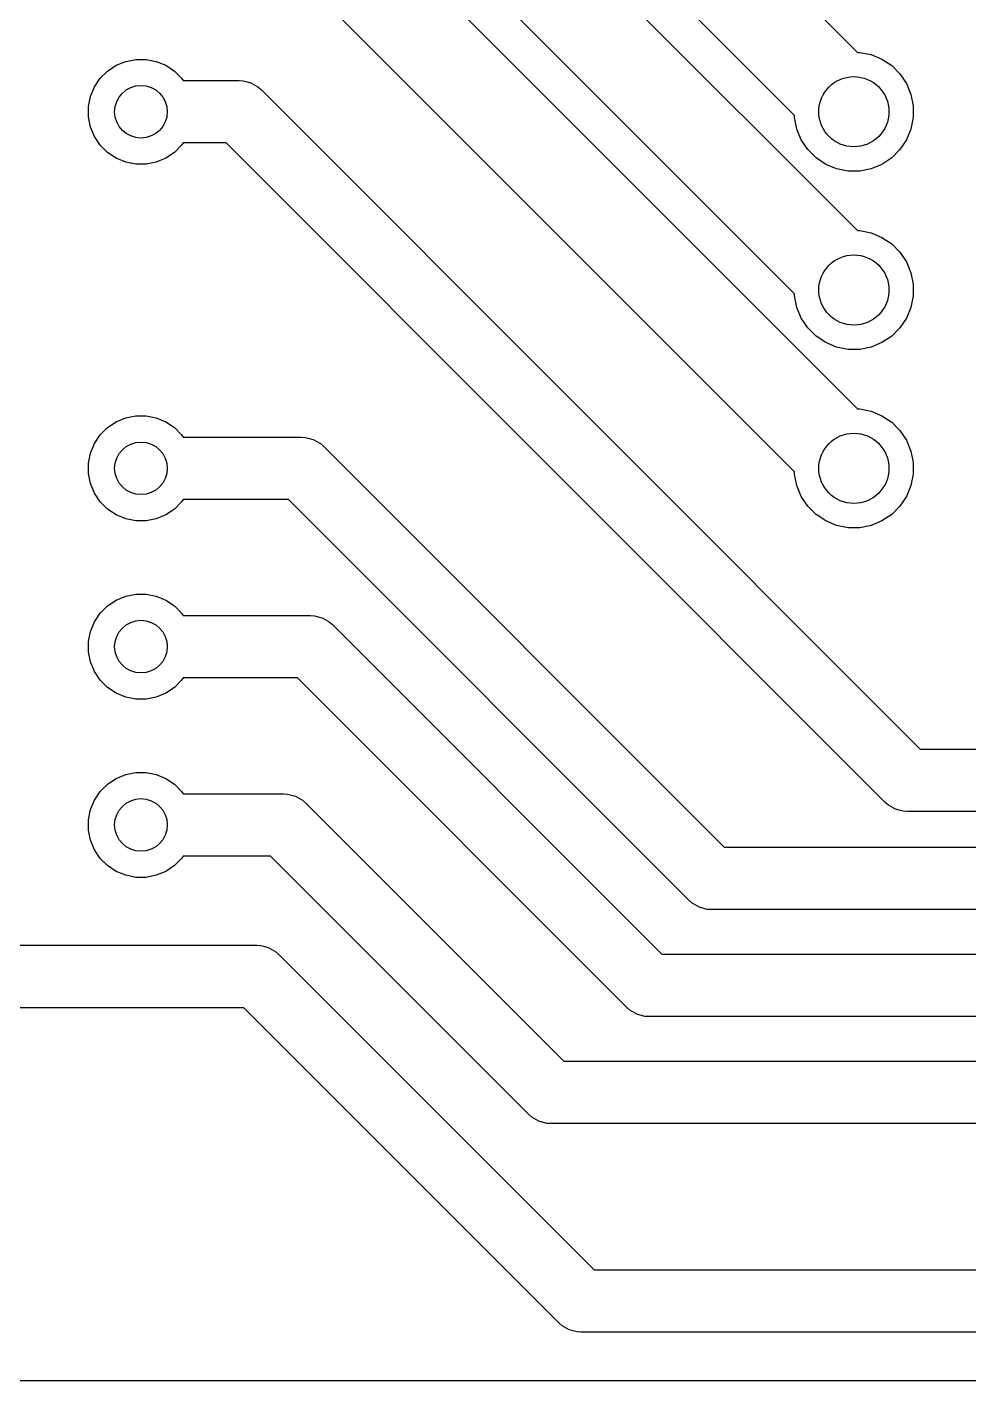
# Model space of a CAD drawing. Extents: x 71.5 to 140.5, y -85 to -49.
# Drawn here: x 92.58 to 106, y -85 to -65.71 of the extents above; entities that cross this region are included whole.
import ezdxf

# ---------------------------------------------------------------- set-up
doc = ezdxf.new("R2010")
doc.units = 0
doc.layers.add('BLACK', color=7, linetype='CONTINUOUS')

msp = doc.modelspace()

# ---------------------------------------------------------------- linework, layer by layer
at = {"layer": 'BLACK', "linetype": 'CONTINUOUS'}
for p, q in [((97.189013, -58.850987), (104.412119, -66.074093)), ((103.514093, -66.972119), (96.476974, -59.935)), ((97.189013, -61.390987), (104.412119, -68.614093)), ((103.514093, -69.512119), (96.476974, -62.475)), ((97.189013, -63.930987), (104.412119, -71.154093)), ((103.514093, -72.052119), (96.476974, -65.015)), ((104.412119, -66.074093), (104.443315, -66.074093)), ((104.443315, -66.074093), (104.606742, -66.106601)), ((104.606742, -66.106601), (104.760687, -66.170367)), ((93.620242, -66.444205), (93.724205, -66.340242)), ((93.724205, -66.340242), (93.846452, -66.258559)), ((93.846452, -66.258559), (93.982286, -66.202295)), ((93.982286, -66.202295), (94.126487, -66.173611)), ((94.126487, -66.173611), (94.273513, -66.173611)), ((94.273513, -66.173611), (94.417714, -66.202295)), ((94.417714, -66.202295), (94.553548, -66.258559)), ((94.553548, -66.258559), (94.675795, -66.340242)), ((94.675795, -66.340242), (94.779758, -66.444205)), ((104.760687, -66.170367), (104.899234, -66.262941)), ((104.899234, -66.262941), (105.017059, -66.380766)), ((93.538559, -66.566452), (93.620242, -66.444205)), ((94.779758, -66.444205), (94.800669, -66.4755)), ((94.800669, -66.4755), (95.597, -66.4755)), ((95.597, -66.4755), (95.655019, -66.479303)), ((95.655019, -66.479303), (95.65502, -66.479303)), ((95.65502, -66.479303), (95.711061, -66.494319)), ((95.711061, -66.494319), (95.767103, -66.509336)), ((95.767103, -66.509336), (95.867594, -66.567354)), ((105.017059, -66.380766), (105.109633, -66.519313)), ((105.109633, -66.519313), (105.173399, -66.673258)), ((93.453611, -66.846487), (93.482295, -66.702286)), ((93.482295, -66.702286), (93.538559, -66.566452)), ((95.867594, -66.567354), (95.867602, -66.567362)), ((95.867602, -66.567362), (95.911309, -66.605691)), ((95.911309, -66.605691), (105.306118, -76.0005)), ((105.173399, -66.673258), (105.205907, -66.836685)), ((93.453611, -66.993513), (93.453611, -66.846487)), ((105.205907, -66.836685), (105.205907, -67.003315)), ((93.482295, -67.137714), (93.453611, -66.993513)), ((103.514093, -67.003315), (103.514093, -66.972119)), ((103.546601, -67.166742), (103.514093, -67.003315)), ((105.205907, -67.003315), (105.173399, -67.166742)), ((93.538559, -67.273548), (93.482295, -67.137714)), ((93.620242, -67.395795), (93.538559, -67.273548)), ((103.610367, -67.320687), (103.546601, -67.166742)), ((105.173399, -67.166742), (105.109633, -67.320687)), ((93.724205, -67.499758), (93.620242, -67.395795)), ((93.846452, -67.581441), (93.724205, -67.499758)), ((94.675795, -67.499758), (94.553548, -67.581441)), ((94.779758, -67.395795), (94.675795, -67.499758)), ((94.800669, -67.3645), (94.779758, -67.395795)), ((95.412882, -67.3645), (94.800669, -67.3645)), ((104.807691, -76.759309), (95.412882, -67.3645)), ((103.702941, -67.459234), (103.610367, -67.320687)), ((103.820766, -67.577059), (103.702941, -67.459234)), ((105.017059, -67.459234), (104.899234, -67.577059)), ((105.109633, -67.320687), (105.017059, -67.459234)), ((93.982286, -67.637705), (93.846452, -67.581441)), ((94.126487, -67.666389), (93.982286, -67.637705)), ((94.273513, -67.666389), (94.126487, -67.666389)), ((94.417714, -67.637705), (94.273513, -67.666389)), ((94.553548, -67.581441), (94.417714, -67.637705)), ((103.959313, -67.669633), (103.820766, -67.577059)), ((104.113258, -67.733399), (103.959313, -67.669633)), ((104.760687, -67.669633), (104.606742, -67.733399)), ((104.899234, -67.577059), (104.760687, -67.669633)), ((104.276685, -67.765907), (104.113258, -67.733399)), ((104.443315, -67.765907), (104.276685, -67.765907)), ((104.606742, -67.733399), (104.443315, -67.765907)), ((104.412119, -68.614093), (104.443315, -68.614093)), ((104.443315, -68.614093), (104.606742, -68.646601)), ((104.606742, -68.646601), (104.760687, -68.710367)), ((104.760687, -68.710367), (104.899234, -68.802941)), ((104.899234, -68.802941), (105.017059, -68.920766)), ((105.017059, -68.920766), (105.109633, -69.059313)), ((105.109633, -69.059313), (105.173399, -69.213258)), ((105.173399, -69.213258), (105.205907, -69.376685)), ((105.205907, -69.376685), (105.205907, -69.543315)), ((103.514093, -69.543315), (103.514093, -69.512119)), ((103.546601, -69.706742), (103.514093, -69.543315)), ((105.205907, -69.543315), (105.173399, -69.706742)), ((103.610367, -69.860687), (103.546601, -69.706742)), ((105.173399, -69.706742), (105.109633, -69.860687)), ((103.702941, -69.999234), (103.610367, -69.860687)), ((103.820766, -70.117059), (103.702941, -69.999234)), ((105.017059, -69.999234), (104.899234, -70.117059)), ((105.109633, -69.860687), (105.017059, -69.999234)), ((103.959313, -70.209633), (103.820766, -70.117059)), ((104.899234, -70.117059), (104.760687, -70.209633)), ((104.113258, -70.273399), (103.959313, -70.209633)), ((104.276685, -70.305907), (104.113258, -70.273399)), ((104.443315, -70.305907), (104.276685, -70.305907)), ((104.606742, -70.273399), (104.443315, -70.305907)), ((104.760687, -70.209633), (104.606742, -70.273399)), ((104.412119, -71.154093), (104.443315, -71.154093)), ((104.443315, -71.154093), (104.606742, -71.186601)), ((93.724205, -71.420242), (93.846452, -71.338559)), ((93.846452, -71.338559), (93.982286, -71.282295)), ((93.982286, -71.282295), (94.126487, -71.253611)), ((94.126487, -71.253611), (94.273513, -71.253611)), ((94.273513, -71.253611), (94.417714, -71.282295)), ((94.417714, -71.282295), (94.553548, -71.338559)), ((94.553548, -71.338559), (94.675795, -71.420242)), ((104.606742, -71.186601), (104.760687, -71.250367)), ((104.760687, -71.250367), (104.899234, -71.342941)), ((104.899234, -71.342941), (105.017059, -71.460766)), ((93.538559, -71.646452), (93.620242, -71.524205)), ((93.620242, -71.524205), (93.724205, -71.420242)), ((94.675795, -71.420242), (94.779758, -71.524205)), ((94.779758, -71.524205), (94.800669, -71.5555)), ((105.017059, -71.460766), (105.109633, -71.599313)), ((93.482295, -71.782286), (93.538559, -71.646452)), ((94.800669, -71.5555), (96.486, -71.5555)), ((96.486, -71.5555), (96.544019, -71.559303)), ((96.544019, -71.559303), (96.54402, -71.559303)), ((96.54402, -71.559303), (96.600061, -71.574319)), ((96.600061, -71.574319), (96.656103, -71.589336)), ((96.656103, -71.589336), (96.756594, -71.647354)), ((96.756594, -71.647354), (96.756602, -71.647362)), ((96.756602, -71.647362), (96.800309, -71.685691)), ((96.800309, -71.685691), (102.512118, -77.3975)), ((105.109633, -71.599313), (105.173399, -71.753258)), ((93.453611, -71.926487), (93.482295, -71.782286)), ((93.453611, -72.073513), (93.453611, -71.926487)), ((105.173399, -71.753258), (105.205907, -71.916685)), ((105.205907, -71.916685), (105.205907, -72.083315)), ((93.482295, -72.217714), (93.453611, -72.073513)), ((103.514093, -72.083315), (103.514093, -72.052119)), ((103.546601, -72.246742), (103.514093, -72.083315)), ((105.205907, -72.083315), (105.173399, -72.246742)), ((93.538559, -72.353548), (93.482295, -72.217714)), ((103.610367, -72.400687), (103.546601, -72.246742)), ((105.173399, -72.246742), (105.109633, -72.400687)), ((93.620242, -72.475795), (93.538559, -72.353548)), ((93.724205, -72.579758), (93.620242, -72.475795)), ((94.779758, -72.475795), (94.675795, -72.579758)), ((94.800669, -72.4445), (94.779758, -72.475795)), ((96.301882, -72.4445), (94.800669, -72.4445)), ((102.013691, -78.156309), (96.301882, -72.4445)), ((103.702941, -72.539234), (103.610367, -72.400687)), ((105.109633, -72.400687), (105.017059, -72.539234)), ((93.846452, -72.661441), (93.724205, -72.579758)), ((93.982286, -72.717705), (93.846452, -72.661441)), ((94.553548, -72.661441), (94.417714, -72.717705)), ((94.675795, -72.579758), (94.553548, -72.661441)), ((103.820766, -72.657059), (103.702941, -72.539234)), ((103.959313, -72.749633), (103.820766, -72.657059)), ((104.899234, -72.657059), (104.760687, -72.749633)), ((105.017059, -72.539234), (104.899234, -72.657059)), ((94.126487, -72.746389), (93.982286, -72.717705)), ((94.273513, -72.746389), (94.126487, -72.746389)), ((94.417714, -72.717705), (94.273513, -72.746389)), ((104.113258, -72.813399), (103.959313, -72.749633)), ((104.276685, -72.845907), (104.113258, -72.813399)), ((104.443315, -72.845907), (104.276685, -72.845907)), ((104.606742, -72.813399), (104.443315, -72.845907)), ((104.760687, -72.749633), (104.606742, -72.813399)), ((93.846452, -73.878559), (93.982286, -73.822295)), ((93.982286, -73.822295), (94.126487, -73.793611)), ((94.126487, -73.793611), (94.273513, -73.793611)), ((94.273513, -73.793611), (94.417714, -73.822295)), ((94.417714, -73.822295), (94.553548, -73.878559)), ((93.620242, -74.064205), (93.724205, -73.960242)), ((93.724205, -73.960242), (93.846452, -73.878559)), ((94.553548, -73.878559), (94.675795, -73.960242)), ((94.675795, -73.960242), (94.779758, -74.064205)), ((93.482295, -74.322286), (93.538559, -74.186452)), ((93.538559, -74.186452), (93.620242, -74.064205)), ((94.779758, -74.064205), (94.800669, -74.0955)), ((94.800669, -74.0955), (96.613, -74.0955)), ((96.613, -74.0955), (96.671019, -74.099303)), ((96.671019, -74.099303), (96.67102, -74.099303)), ((96.67102, -74.099303), (96.727061, -74.114319)), ((96.727061, -74.114319), (96.783103, -74.129336)), ((96.783103, -74.129336), (96.883594, -74.187354)), ((96.883594, -74.187354), (96.883602, -74.187362)), ((96.883602, -74.187362), (96.927309, -74.225691)), ((96.927309, -74.225691), (101.623118, -78.9215)), ((93.453611, -74.466487), (93.482295, -74.322286)), ((93.453611, -74.613513), (93.453611, -74.466487)), ((93.482295, -74.757714), (93.453611, -74.613513)), ((93.538559, -74.893548), (93.482295, -74.757714)), ((93.620242, -75.015795), (93.538559, -74.893548)), ((93.724205, -75.119758), (93.620242, -75.015795)), ((94.779758, -75.015795), (94.675795, -75.119758)), ((94.800669, -74.9845), (94.779758, -75.015795)), ((96.428882, -74.9845), (94.800669, -74.9845)), ((101.124691, -79.680309), (96.428882, -74.9845)), ((93.846452, -75.201441), (93.724205, -75.119758)), ((93.982286, -75.257705), (93.846452, -75.201441)), ((94.553548, -75.201441), (94.417714, -75.257705)), ((94.675795, -75.119758), (94.553548, -75.201441)), ((94.126487, -75.286389), (93.982286, -75.257705)), ((94.273513, -75.286389), (94.126487, -75.286389)), ((94.417714, -75.257705), (94.273513, -75.286389)), ((105.306118, -76.0005), (118.018882, -76.0005)), ((93.846452, -76.418559), (93.982286, -76.362295)), ((93.982286, -76.362295), (94.126487, -76.333611)), ((94.126487, -76.333611), (94.273513, -76.333611)), ((94.273513, -76.333611), (94.417714, -76.362295)), ((94.417714, -76.362295), (94.553548, -76.418559)), ((93.620242, -76.604205), (93.724205, -76.500242)), ((93.724205, -76.500242), (93.846452, -76.418559)), ((94.553548, -76.418559), (94.675795, -76.500242)), ((94.675795, -76.500242), (94.779758, -76.604205)), ((93.482295, -76.862286), (93.538559, -76.726452)), ((93.538559, -76.726452), (93.620242, -76.604205)), ((94.779758, -76.604205), (94.800669, -76.6355)), ((94.800669, -76.6355), (96.232, -76.6355)), ((96.232, -76.6355), (96.290019, -76.639303)), ((96.290019, -76.639303), (96.29002, -76.639303)), ((96.29002, -76.639303), (96.346061, -76.654319)), ((96.346061, -76.654319), (96.402103, -76.669336)), ((96.402103, -76.669336), (96.502594, -76.727354)), ((96.502594, -76.727354), (96.502602, -76.727362)), ((96.502602, -76.727362), (96.546309, -76.765691)), ((93.453611, -77.006487), (93.482295, -76.862286)), ((96.546309, -76.765691), (100.226118, -80.4455)), ((104.851397, -76.797637), (104.807691, -76.759309)), ((104.851406, -76.797646), (104.851397, -76.797637)), ((104.951897, -76.855664), (104.851406, -76.797646)), ((105.007939, -76.87068), (104.951897, -76.855664)), ((105.06398, -76.885697), (105.007939, -76.87068)), ((105.063981, -76.885697), (105.06398, -76.885697)), ((105.122, -76.8895), (105.063981, -76.885697)), ((118.203, -76.8895), (105.122, -76.8895)), ((93.453611, -77.153513), (93.453611, -77.006487)), ((93.482295, -77.297714), (93.453611, -77.153513)), ((93.538559, -77.433548), (93.482295, -77.297714)), ((93.620242, -77.555795), (93.538559, -77.433548)), ((94.800669, -77.5245), (94.779758, -77.555795)), ((96.047882, -77.5245), (94.800669, -77.5245)), ((99.727691, -81.204309), (96.047882, -77.5245)), ((102.512118, -77.3975), (125.442, -77.3975)), ((93.724205, -77.659758), (93.620242, -77.555795)), ((93.846452, -77.741441), (93.724205, -77.659758)), ((94.675795, -77.659758), (94.553548, -77.741441)), ((94.779758, -77.555795), (94.675795, -77.659758)), ((93.982286, -77.797705), (93.846452, -77.741441)), ((94.126487, -77.826389), (93.982286, -77.797705)), ((94.273513, -77.826389), (94.126487, -77.826389)), ((94.417714, -77.797705), (94.273513, -77.826389)), ((94.553548, -77.741441), (94.417714, -77.797705)), ((102.057406, -78.194646), (102.013691, -78.156309)), ((102.157898, -78.252665), (102.057406, -78.194646)), ((102.269981, -78.282697), (102.157898, -78.252665)), ((102.328, -78.2865), (102.269981, -78.282697)), ((125.257882, -78.2865), (102.328, -78.2865)), ((85.621118, -78.7945), (95.851, -78.7945)), ((95.851, -78.7945), (95.909019, -78.798303)), ((95.909019, -78.798303), (95.90902, -78.798303)), ((95.90902, -78.798303), (95.965061, -78.813319)), ((95.965061, -78.813319), (96.021103, -78.828336)), ((96.021103, -78.828336), (96.121594, -78.886354)), ((96.121594, -78.886354), (96.121602, -78.886362)), ((96.121602, -78.886362), (96.165309, -78.924691)), ((96.165309, -78.924691), (100.657918, -83.4173)), ((101.623118, -78.9215), (118.076, -78.9215)), ((95.666882, -79.6835), (85.437, -79.6835)), ((100.159491, -84.176109), (95.666882, -79.6835)), ((101.168406, -79.718646), (101.124691, -79.680309)), ((101.268898, -79.776665), (101.168406, -79.718646)), ((101.380981, -79.806697), (101.268898, -79.776665)), ((101.439, -79.8105), (101.380981, -79.806697)), ((117.891882, -79.8105), (101.439, -79.8105)), ((100.226118, -80.4455), (110.213879, -80.4455)), ((99.771406, -81.242646), (99.727691, -81.204309)), ((99.871898, -81.300665), (99.771406, -81.242646)), ((99.983981, -81.330697), (99.871898, -81.300665)), ((100.042, -81.3345), (99.983981, -81.330697)), ((110.213879, -81.3345), (100.042, -81.3345)), ((100.657918, -83.4173), (109.96, -83.4173)), ((100.203205, -84.214445), (100.159491, -84.176109)), ((100.203206, -84.214446), (100.203205, -84.214445)), ((100.268787, -84.252309), (100.203206, -84.214446)), ((100.303697, -84.272464), (100.268787, -84.252309)), ((100.41578, -84.302497), (100.303697, -84.272464)), ((100.415781, -84.302497), (100.41578, -84.302497)), ((100.4738, -84.3063), (100.415781, -84.302497)), ((110.2782, -84.3063), (100.4738, -84.3063)), ((140.5, -85), (71.5, -85))]:
    msp.add_line(p, q, dxfattribs=at)
at = {"layer": 'BLACK'}
for centre, radius in [((104.36, -66.92), 0.5), ((94.2, -66.92), 0.375), ((104.36, -69.46), 0.5), ((104.36, -72), 0.5), ((94.2, -72), 0.375), ((94.2, -74.54), 0.375), ((94.2, -77.08), 0.375)]:
    msp.add_circle(centre, radius, dxfattribs=at)

doc.saveas('drawing.dxf')
